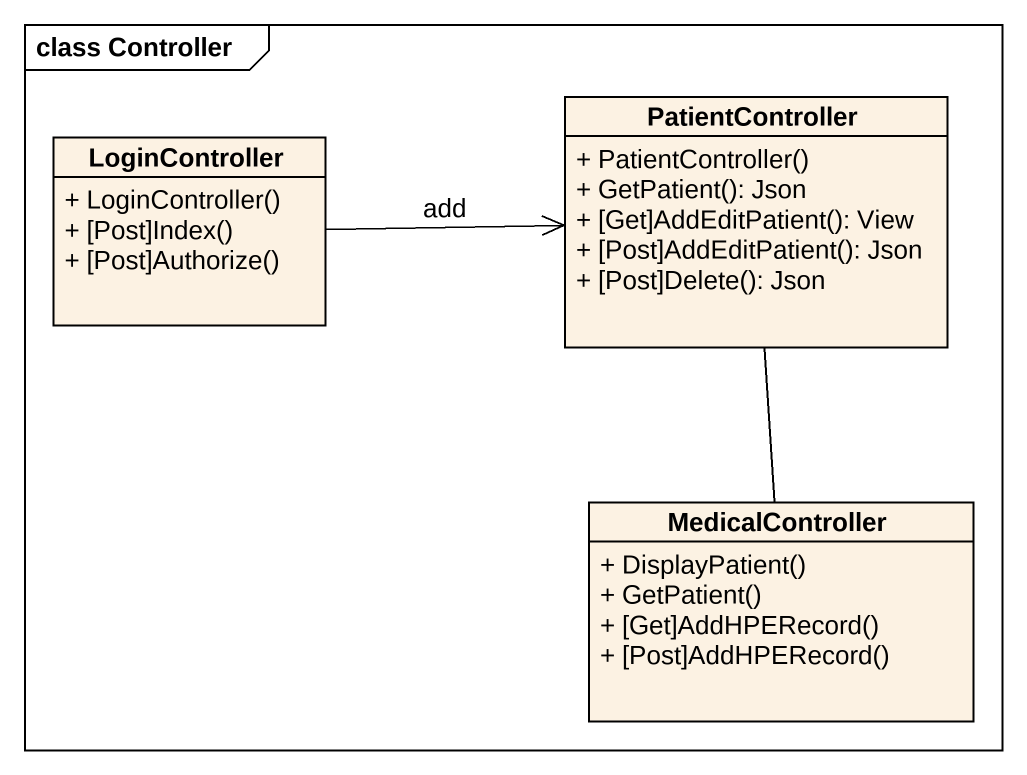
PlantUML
@startuml
mainframe class Controller
hide circle
hide empty members
skinparam classAttributeIconSize 0
class LoginController {
  + LoginController()
  + [Post]Index()
  + [Post]Authorize()
}
class PatientController {
  + PatientController()
  + GetPatient(): Json
  + [Get]AddEditPatient(): View
  + [Post]AddEditPatient(): Json
  + [Post]Delete(): Json
}
class MedicalController {
  + DisplayPatient()
  + GetPatient()
  + [Get]AddHPERecord()
  + [Post]AddHPERecord()
}
LoginController -right-> PatientController : add
PatientController -- MedicalController
@enduml
